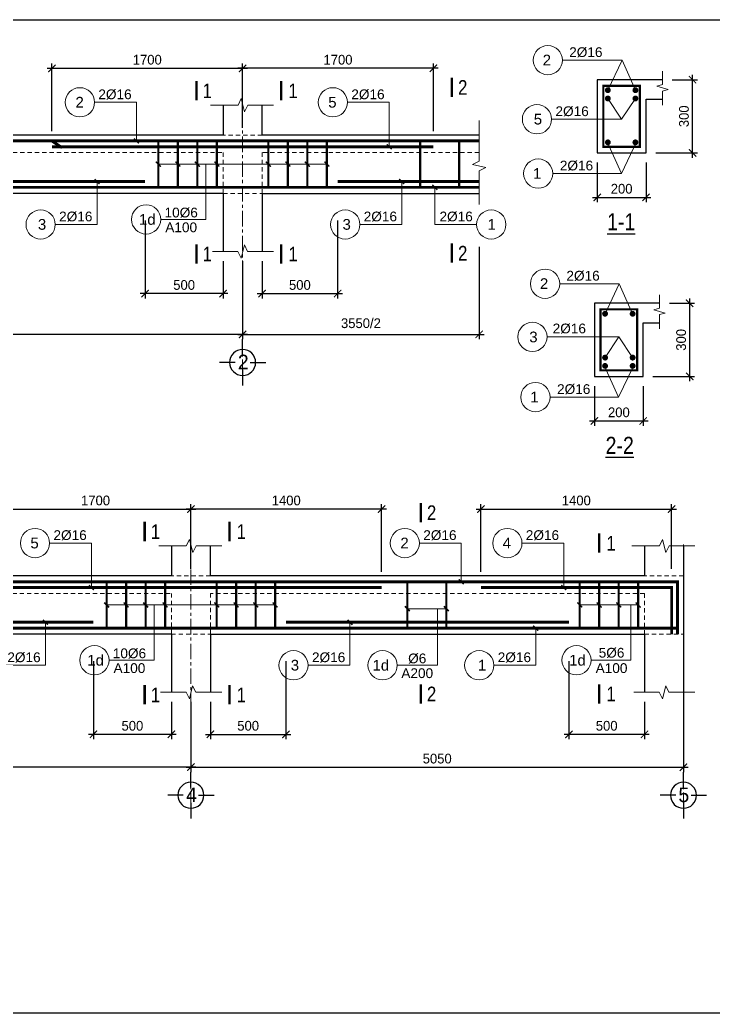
# Model space of a CAD drawing. Header units: millimetres. Extents: x -559287 to -299624, y 2351330 to 2655682.
# Drawn here: x -438366 to -424143, y 2387725 to 2408092 of the extents above; entities that cross this region are included whole.
import ezdxf
from ezdxf.enums import TextEntityAlignment as Align

# ---------------------------------------------------------------- set-up
doc = ezdxf.new("R2010")
doc.units = ezdxf.units.MM
doc.header["$LTSCALE"] = 10
for name, pattern in [('CENTER', [50.8, 31.75, -6.35, 6.35, -6.35]), ('HIDDEN', [0.3, 0.175, -0.125]), ('HIDDENX2', [0.75, 0.5, -0.25])]:
    doc.linetypes.add(name, pattern=pattern)
doc.layers.get('0').update_dxf_attribs({"lineweight": 20})
doc.layers.get('Defpoints').update_dxf_attribs({"lineweight": 20})
for name, color, linetype, lineweight in [('Dim', 251, 'Continuous', 15), ('Net khuat', 76, 'HIDDENX2', 15), ('Net manh', 8, 'Continuous', 13), ('Net thay', 4, 'Continuous', 25), ('Text', 54, 'Continuous', 25), ('Thep dai', 2, 'Continuous', 50), ('Thep doc', 140, 'Continuous', 60), ('Tim', 144, 'CENTER', 9)]:
    doc.layers.add(name, color=color, linetype=linetype, lineweight=lineweight)
doc.layers.add('ththep', color=3, linetype='Continuous')
doc.styles.add('HELVE', font='VHAVAN.TTF', dxfattribs={"height": 800})
doc.styles.add('IN-NHO', font='VHELVEN.TTF', dxfattribs={"height": 200})
doc.styles.add('NGHIA5', font='arial_0.ttf', dxfattribs={"height": 180})
doc.styles.get("Standard").update_dxf_attribs({"font": 'nghia5.shx', "height": 200})
doc.styles.add('STYLE1-S1', font='VHARIALN.TTF')
doc.dimstyles.new('dim20', dxfattribs={"dimscale": 100, "dimtxt": 200, "dimasz": 1.5, "dimexe": 1, "dimexo": 2, "dimgap": 0.75, "dimtad": 1, "dimdec": 0, "dimlfac": 0.2, "dimzin": 0, "dimdsep": 46, "dimtxsty": 'Standard', "dimblk1": 'ARCHTICK', "dimblk2": 'ARCHTICK', "dimsah": 1, "dimcen": 0.09, "dimdle": 1, "dimclrd": 256, "dimclre": 256, "dimclrt": 54, "dimadec": 0, "dimazin": 0, "dimtfac": 1, "dimtdec": 0, "dimtofl": 0, "dimtmove": 2, "dimatfit": 3, "dimfxl": 0, "dimtolj": 1, "dimtzin": 0, "dimarcsym": 0})
doc.dimstyles.new('dim25', dxfattribs={"dimscale": 100, "dimtxt": 200, "dimasz": 1.5, "dimexe": 1, "dimexo": 2, "dimgap": 0.75, "dimtad": 1, "dimdec": 0, "dimlfac": 0.25, "dimzin": 0, "dimdsep": 46, "dimtxsty": 'Standard', "dimblk1": 'ARCHTICK', "dimblk2": 'ARCHTICK', "dimsah": 1, "dimcen": 0.09, "dimdle": 1, "dimclrd": 256, "dimclre": 256, "dimclrt": 54, "dimadec": 0, "dimazin": 0, "dimtfac": 1, "dimtdec": 0, "dimtofl": 0, "dimtmove": 2, "dimatfit": 3, "dimfxl": 0, "dimtolj": 1, "dimtzin": 0, "dimarcsym": 0})

# ---------------------------------------------------------------- blocks, each defined once
blk = doc.blocks.new('truc ngang-helve')
for points in [[(0, -4.8), (0, 0)], [(-2.33, -7.13), (-7.13, -7.13)], [(2.33, -7.13), (7.13, -7.13)], [(0, -9.45), (0, -14.26)]]:
    blk.add_lwpolyline(points)
blk.add_circle((0, -7.13), 4)
at = {"style": 'HELVE'}
blk.add_attdef('A', text='', height=4.5, dxfattribs=at).set_placement((0.03, -7.01), align=Align.MIDDLE_CENTER)
blk = doc.blocks.new('_ARCHTICK')
at = {"color": 0, "linetype": 'ByBlock', "const_width": 0.15}
blk.add_lwpolyline([(-0.5, -0.5), (0.5, 0.5)], dxfattribs=at)
blk = doc.blocks.new('*D523')
at = {"layer": 'Defpoints', "color": 0, "ltscale": 10, "transparency": 16777216}
for p in [(-424752, 2394600), (-434857, 2394305), (-424752, 2392768)]:
    blk.add_point(p, dxfattribs=at)
at = {"layer": 'Dim', "lineweight": -2, "ltscale": 10, "transparency": 16777216}
for p, q in [((-424752, 2394400), (-424752, 2392668)), ((-434857, 2394105), (-434857, 2392668)), ((-434957, 2392768), (-424652, 2392768))]:
    blk.add_line(p, q, dxfattribs=at)
at = {"layer": 'Dim', "lineweight": -2, "ltscale": 10, "transparency": 16777216, "xscale": 150, "yscale": 150, "zscale": 150, "rotation": 180}
blk.add_blockref('_ARCHTICK', (-434857, 2392768), dxfattribs=at)
at = {"layer": 'Dim', "lineweight": -2, "ltscale": 10, "transparency": 16777216, "xscale": 150, "yscale": 150, "zscale": 150}
blk.add_blockref('_ARCHTICK', (-424752, 2392768), dxfattribs=at)
at = {"layer": 'Dim', "color": 54, "ltscale": 10, "transparency": 16777216, "insert": (-429804, 2392943), "char_height": 200, "attachment_point": 5}
blk.add_mtext('\\A1;5050', dxfattribs=at)
blk = doc.blocks.new('*D524')
at = {"layer": 'Defpoints', "color": 0, "ltscale": 3, "transparency": 16777216}
for p in [(-434857, 2398061), (-438770, 2396571), (-434857, 2396637)]:
    blk.add_point(p, dxfattribs=at)
at = {"layer": 'Dim', "lineweight": -2, "ltscale": 3, "transparency": 16777216}
for p, q in [((-438770, 2396771), (-438770, 2398161)), ((-434857, 2396837), (-434857, 2398161)), ((-438870, 2398061), (-434757, 2398061))]:
    blk.add_line(p, q, dxfattribs=at)
at = {"layer": 'Dim', "lineweight": -2, "ltscale": 3, "transparency": 16777216, "xscale": 150, "yscale": 150, "zscale": 150, "rotation": 180}
blk.add_blockref('_ARCHTICK', (-438770, 2398061), dxfattribs=at)
at = {"layer": 'Dim', "lineweight": -2, "ltscale": 3, "transparency": 16777216, "xscale": 150, "yscale": 150, "zscale": 150}
blk.add_blockref('_ARCHTICK', (-434857, 2398061), dxfattribs=at)
at = {"layer": 'Dim', "color": 54, "ltscale": 3, "transparency": 16777216, "insert": (-436813, 2398236), "char_height": 200, "attachment_point": 5}
blk.add_mtext('\\A1;1700', dxfattribs=at)
blk = doc.blocks.new('*D525')
at = {"layer": 'Defpoints', "color": 0, "ltscale": 10, "transparency": 16777216}
for p in [(-434857, 2394305), (-445218, 2394105), (-445218, 2392768)]:
    blk.add_point(p, dxfattribs=at)
at = {"layer": 'Dim', "lineweight": -2, "ltscale": 10, "transparency": 16777216}
for p, q in [((-434857, 2394105), (-434857, 2392668)), ((-445218, 2393905), (-445218, 2392668)), ((-434757, 2392768), (-445318, 2392768))]:
    blk.add_line(p, q, dxfattribs=at)
at = {"layer": 'Dim', "lineweight": -2, "ltscale": 10, "transparency": 16777216, "xscale": 150, "yscale": 150, "zscale": 150, "rotation": 180}
blk.add_blockref('_ARCHTICK', (-445218, 2392768), dxfattribs=at)
at = {"layer": 'Dim', "lineweight": -2, "ltscale": 10, "transparency": 16777216, "xscale": 150, "yscale": 150, "zscale": 150}
blk.add_blockref('_ARCHTICK', (-434857, 2392768), dxfattribs=at)
at = {"layer": 'Dim', "color": 54, "ltscale": 10, "transparency": 16777216, "insert": (-440038, 2392943), "char_height": 200, "attachment_point": 5}
blk.add_mtext('\\A1;5000', dxfattribs=at)
blk = doc.blocks.new('*D528')
at = {"layer": 'Defpoints', "color": 0, "ltscale": 10, "transparency": 16777216}
for p in [(-436857, 2395142), (-435257, 2394305), (-436857, 2393441)]:
    blk.add_point(p, dxfattribs=at)
at = {"layer": 'Dim', "lineweight": -2, "ltscale": 10, "transparency": 16777216}
for p, q in [((-436857, 2394942), (-436857, 2393341)), ((-435257, 2394105), (-435257, 2393341)), ((-435157, 2393441), (-436957, 2393441))]:
    blk.add_line(p, q, dxfattribs=at)
at = {"layer": 'Dim', "lineweight": -2, "ltscale": 10, "transparency": 16777216, "xscale": 150, "yscale": 150, "zscale": 150, "rotation": 180}
blk.add_blockref('_ARCHTICK', (-436857, 2393441), dxfattribs=at)
at = {"layer": 'Dim', "lineweight": -2, "ltscale": 10, "transparency": 16777216, "xscale": 150, "yscale": 150, "zscale": 150}
blk.add_blockref('_ARCHTICK', (-435257, 2393441), dxfattribs=at)
at = {"layer": 'Dim', "color": 54, "ltscale": 10, "transparency": 16777216, "insert": (-436057, 2393616), "char_height": 200, "attachment_point": 5}
blk.add_mtext('\\A1;500', dxfattribs=at)
blk = doc.blocks.new('*D530')
at = {"layer": 'Defpoints', "color": 0, "ltscale": 10, "transparency": 16777216}
for p in [(-427101, 2395142), (-425552, 2394305), (-427101, 2393441)]:
    blk.add_point(p, dxfattribs=at)
at = {"layer": 'Dim', "lineweight": -2, "ltscale": 10, "transparency": 16777216}
for p, q in [((-427101, 2394942), (-427101, 2393341)), ((-425552, 2394105), (-425552, 2393341)), ((-425452, 2393441), (-427201, 2393441))]:
    blk.add_line(p, q, dxfattribs=at)
at = {"layer": 'Dim', "lineweight": -2, "ltscale": 10, "transparency": 16777216, "xscale": 150, "yscale": 150, "zscale": 150, "rotation": 180}
blk.add_blockref('_ARCHTICK', (-427101, 2393441), dxfattribs=at)
at = {"layer": 'Dim', "lineweight": -2, "ltscale": 10, "transparency": 16777216, "xscale": 150, "yscale": 150, "zscale": 150}
blk.add_blockref('_ARCHTICK', (-425552, 2393441), dxfattribs=at)
at = {"layer": 'Dim', "color": 54, "ltscale": 10, "transparency": 16777216, "insert": (-426327, 2393616), "char_height": 200, "attachment_point": 5}
blk.add_mtext('\\A1;500', dxfattribs=at)
blk = doc.blocks.new('*D531')
at = {"layer": 'Defpoints', "color": 0, "ltscale": 3, "transparency": 16777216}
for p in [(-434857, 2398061), (-434857, 2396637), (-430944, 2396571)]:
    blk.add_point(p, dxfattribs=at)
at = {"layer": 'Dim', "lineweight": -2, "ltscale": 3, "transparency": 16777216}
for p, q in [((-434857, 2396837), (-434857, 2398161)), ((-430944, 2396771), (-430944, 2398161)), ((-430844, 2398061), (-434957, 2398061))]:
    blk.add_line(p, q, dxfattribs=at)
at = {"layer": 'Dim', "lineweight": -2, "ltscale": 3, "transparency": 16777216, "xscale": 150, "yscale": 150, "zscale": 150, "rotation": 180}
blk.add_blockref('_ARCHTICK', (-434857, 2398061), dxfattribs=at)
at = {"layer": 'Dim', "lineweight": -2, "ltscale": 3, "transparency": 16777216, "xscale": 150, "yscale": 150, "zscale": 150}
blk.add_blockref('_ARCHTICK', (-430944, 2398061), dxfattribs=at)
at = {"layer": 'Dim', "color": 54, "ltscale": 3, "transparency": 16777216, "insert": (-432901, 2398236), "char_height": 200, "attachment_point": 5}
blk.add_mtext('\\A1;1400', dxfattribs=at)
blk = doc.blocks.new('*D532')
at = {"layer": 'Defpoints', "color": 0, "ltscale": 3, "transparency": 16777216}
for p in [(-424994, 2398061), (-428906, 2396571), (-424994, 2396637)]:
    blk.add_point(p, dxfattribs=at)
at = {"layer": 'Dim', "lineweight": -2, "ltscale": 3, "transparency": 16777216}
for p, q in [((-428906, 2396771), (-428906, 2398161)), ((-424994, 2396837), (-424994, 2398161)), ((-429006, 2398061), (-424894, 2398061))]:
    blk.add_line(p, q, dxfattribs=at)
at = {"layer": 'Dim', "lineweight": -2, "ltscale": 3, "transparency": 16777216, "xscale": 150, "yscale": 150, "zscale": 150, "rotation": 180}
blk.add_blockref('_ARCHTICK', (-428906, 2398061), dxfattribs=at)
at = {"layer": 'Dim', "lineweight": -2, "ltscale": 3, "transparency": 16777216, "xscale": 150, "yscale": 150, "zscale": 150}
blk.add_blockref('_ARCHTICK', (-424994, 2398061), dxfattribs=at)
at = {"layer": 'Dim', "color": 54, "ltscale": 3, "transparency": 16777216, "insert": (-426950, 2398236), "char_height": 200, "attachment_point": 5}
blk.add_mtext('\\A1;1400', dxfattribs=at)
blk = doc.blocks.new('*D533')
at = {"layer": 'Defpoints', "color": 0, "ltscale": 10, "transparency": 16777216}
for p in [(-432907, 2395142), (-434457, 2394305), (-432907, 2393441)]:
    blk.add_point(p, dxfattribs=at)
at = {"layer": 'Dim', "lineweight": -2, "ltscale": 10, "transparency": 16777216}
for p, q in [((-432907, 2394942), (-432907, 2393341)), ((-434457, 2394105), (-434457, 2393341)), ((-434557, 2393441), (-432807, 2393441))]:
    blk.add_line(p, q, dxfattribs=at)
at = {"layer": 'Dim', "lineweight": -2, "ltscale": 10, "transparency": 16777216, "xscale": 150, "yscale": 150, "zscale": 150, "rotation": 180}
blk.add_blockref('_ARCHTICK', (-434457, 2393441), dxfattribs=at)
at = {"layer": 'Dim', "lineweight": -2, "ltscale": 10, "transparency": 16777216, "xscale": 150, "yscale": 150, "zscale": 150}
blk.add_blockref('_ARCHTICK', (-432907, 2393441), dxfattribs=at)
at = {"layer": 'Dim', "color": 54, "ltscale": 10, "transparency": 16777216, "insert": (-433682, 2393616), "char_height": 200, "attachment_point": 5}
blk.add_mtext('\\A1;500', dxfattribs=at)
blk = doc.blocks.new('*D534')
at = {"layer": 'Defpoints', "color": 0, "ltscale": 10, "transparency": 16777216}
for p in [(-428943, 2403639), (-433796, 2403343), (-428943, 2401643)]:
    blk.add_point(p, dxfattribs=at)
at = {"layer": 'Dim', "lineweight": -2, "ltscale": 10, "transparency": 16777216}
for p, q in [((-428943, 2403439), (-428943, 2401543)), ((-433796, 2403143), (-433796, 2401543)), ((-433896, 2401643), (-428843, 2401643))]:
    blk.add_line(p, q, dxfattribs=at)
at = {"layer": 'Dim', "lineweight": -2, "ltscale": 10, "transparency": 16777216, "xscale": 150, "yscale": 150, "zscale": 150, "rotation": 180}
blk.add_blockref('_ARCHTICK', (-433796, 2401643), dxfattribs=at)
at = {"layer": 'Dim', "lineweight": -2, "ltscale": 10, "transparency": 16777216, "xscale": 150, "yscale": 150, "zscale": 150}
blk.add_blockref('_ARCHTICK', (-428943, 2401643), dxfattribs=at)
at = {"layer": 'Dim', "color": 54, "ltscale": 10, "transparency": 16777216, "insert": (-431369, 2401871), "char_height": 200, "attachment_point": 5}
blk.add_mtext('\\A1;3550/2', dxfattribs=at)
blk = doc.blocks.new('*D535')
at = {"layer": 'Defpoints', "color": 0, "ltscale": 3, "transparency": 16777216}
for p in [(-433796, 2407099), (-437708, 2405609), (-433796, 2405675)]:
    blk.add_point(p, dxfattribs=at)
at = {"layer": 'Dim', "lineweight": -2, "ltscale": 3, "transparency": 16777216}
for p, q in [((-437808, 2407099), (-433696, 2407099)), ((-437708, 2405809), (-437708, 2407199)), ((-433796, 2405875), (-433796, 2407199))]:
    blk.add_line(p, q, dxfattribs=at)
at = {"layer": 'Dim', "lineweight": -2, "ltscale": 3, "transparency": 16777216, "xscale": 150, "yscale": 150, "zscale": 150, "rotation": 180}
blk.add_blockref('_ARCHTICK', (-437708, 2407099), dxfattribs=at)
at = {"layer": 'Dim', "lineweight": -2, "ltscale": 3, "transparency": 16777216, "xscale": 150, "yscale": 150, "zscale": 150}
blk.add_blockref('_ARCHTICK', (-433796, 2407099), dxfattribs=at)
at = {"layer": 'Dim', "color": 54, "ltscale": 3, "transparency": 16777216, "insert": (-435752, 2407274), "char_height": 200, "attachment_point": 5}
blk.add_mtext('\\A1;1700', dxfattribs=at)
blk = doc.blocks.new('*D536')
at = {"layer": 'Defpoints', "color": 0, "ltscale": 10, "transparency": 16777216}
for p in [(-444857, 2403343), (-433796, 2403343), (-444857, 2401643)]:
    blk.add_point(p, dxfattribs=at)
at = {"layer": 'Dim', "lineweight": -2, "ltscale": 10, "transparency": 16777216}
for p, q in [((-444857, 2403143), (-444857, 2401543)), ((-433796, 2403143), (-433796, 2401543)), ((-433696, 2401643), (-444957, 2401643))]:
    blk.add_line(p, q, dxfattribs=at)
at = {"layer": 'Dim', "lineweight": -2, "ltscale": 10, "transparency": 16777216, "xscale": 150, "yscale": 150, "zscale": 150, "rotation": 180}
blk.add_blockref('_ARCHTICK', (-444857, 2401643), dxfattribs=at)
at = {"layer": 'Dim', "lineweight": -2, "ltscale": 10, "transparency": 16777216, "xscale": 150, "yscale": 150, "zscale": 150}
blk.add_blockref('_ARCHTICK', (-433796, 2401643), dxfattribs=at)
at = {"layer": 'Dim', "color": 54, "ltscale": 10, "transparency": 16777216, "insert": (-439326, 2401818), "char_height": 200, "attachment_point": 5}
blk.add_mtext('\\A1;5100', dxfattribs=at)
blk = doc.blocks.new('*D540')
at = {"layer": 'Defpoints', "color": 0, "ltscale": 10, "transparency": 16777216}
for p in [(-435795, 2404180), (-434196, 2403343), (-435795, 2402480)]:
    blk.add_point(p, dxfattribs=at)
at = {"layer": 'Dim', "lineweight": -2, "ltscale": 10, "transparency": 16777216}
for p, q in [((-435795, 2403980), (-435795, 2402380)), ((-434196, 2403143), (-434196, 2402380)), ((-434096, 2402480), (-435895, 2402480))]:
    blk.add_line(p, q, dxfattribs=at)
at = {"layer": 'Dim', "lineweight": -2, "ltscale": 10, "transparency": 16777216, "xscale": 150, "yscale": 150, "zscale": 150, "rotation": 180}
blk.add_blockref('_ARCHTICK', (-435795, 2402480), dxfattribs=at)
at = {"layer": 'Dim', "lineweight": -2, "ltscale": 10, "transparency": 16777216, "xscale": 150, "yscale": 150, "zscale": 150}
blk.add_blockref('_ARCHTICK', (-434196, 2402480), dxfattribs=at)
at = {"layer": 'Dim', "color": 54, "ltscale": 10, "transparency": 16777216, "insert": (-434996, 2402655), "char_height": 200, "attachment_point": 5}
blk.add_mtext('\\A1;500', dxfattribs=at)
blk = doc.blocks.new('*D542')
at = {"layer": 'Defpoints', "color": 0, "ltscale": 3, "transparency": 16777216}
for p in [(-433796, 2407099), (-433796, 2405675), (-429883, 2405609)]:
    blk.add_point(p, dxfattribs=at)
at = {"layer": 'Dim', "lineweight": -2, "ltscale": 3, "transparency": 16777216}
for p, q in [((-429783, 2407099), (-433896, 2407099)), ((-433796, 2405875), (-433796, 2407199)), ((-429883, 2405809), (-429883, 2407199))]:
    blk.add_line(p, q, dxfattribs=at)
at = {"layer": 'Dim', "lineweight": -2, "ltscale": 3, "transparency": 16777216, "xscale": 150, "yscale": 150, "zscale": 150, "rotation": 180}
blk.add_blockref('_ARCHTICK', (-433796, 2407099), dxfattribs=at)
at = {"layer": 'Dim', "lineweight": -2, "ltscale": 3, "transparency": 16777216, "xscale": 150, "yscale": 150, "zscale": 150}
blk.add_blockref('_ARCHTICK', (-429883, 2407099), dxfattribs=at)
at = {"layer": 'Dim', "color": 54, "ltscale": 3, "transparency": 16777216, "insert": (-431839, 2407274), "char_height": 200, "attachment_point": 5}
blk.add_mtext('\\A1;1700', dxfattribs=at)
blk = doc.blocks.new('*D543')
at = {"layer": 'Defpoints', "color": 0, "ltscale": 10, "transparency": 16777216}
for p in [(-431846, 2404180), (-433396, 2403343), (-431846, 2402480)]:
    blk.add_point(p, dxfattribs=at)
at = {"layer": 'Dim', "lineweight": -2, "ltscale": 10, "transparency": 16777216}
for p, q in [((-431846, 2403980), (-431846, 2402380)), ((-433396, 2403143), (-433396, 2402380)), ((-433496, 2402480), (-431746, 2402480))]:
    blk.add_line(p, q, dxfattribs=at)
at = {"layer": 'Dim', "lineweight": -2, "ltscale": 10, "transparency": 16777216, "xscale": 150, "yscale": 150, "zscale": 150, "rotation": 180}
blk.add_blockref('_ARCHTICK', (-433396, 2402480), dxfattribs=at)
at = {"layer": 'Dim', "lineweight": -2, "ltscale": 10, "transparency": 16777216, "xscale": 150, "yscale": 150, "zscale": 150}
blk.add_blockref('_ARCHTICK', (-431846, 2402480), dxfattribs=at)
at = {"layer": 'Dim', "color": 54, "ltscale": 10, "transparency": 16777216, "insert": (-432621, 2402655), "char_height": 200, "attachment_point": 5}
blk.add_mtext('\\A1;500', dxfattribs=at)
blk = doc.blocks.new('*D548')
at = {"layer": 'Defpoints', "color": 0, "transparency": 16777216}
for p in [(-426520, 2405365), (-425520, 2405365), (-425520, 2404453)]:
    blk.add_point(p, dxfattribs=at)
at = {"layer": 'Dim', "lineweight": -2, "transparency": 16777216}
for p, q in [((-426520, 2405165), (-426520, 2404353)), ((-425520, 2405165), (-425520, 2404353)), ((-426620, 2404453), (-425420, 2404453))]:
    blk.add_line(p, q, dxfattribs=at)
at = {"layer": 'Dim', "lineweight": -2, "transparency": 16777216, "xscale": 150, "yscale": 150, "zscale": 150, "rotation": 180}
blk.add_blockref('_ARCHTICK', (-426520, 2404453), dxfattribs=at)
at = {"layer": 'Dim', "lineweight": -2, "transparency": 16777216, "xscale": 150, "yscale": 150, "zscale": 150}
blk.add_blockref('_ARCHTICK', (-425520, 2404453), dxfattribs=at)
at = {"layer": 'Dim', "color": 54, "transparency": 16777216, "insert": (-426020, 2404628), "char_height": 200, "attachment_point": 5}
blk.add_mtext('\\A1;200', dxfattribs=at)
blk = doc.blocks.new('*D549')
at = {"layer": 'Defpoints', "color": 0, "transparency": 16777216}
for p in [(-425183, 2406865), (-424566, 2406865), (-425520, 2405365)]:
    blk.add_point(p, dxfattribs=at)
at = {"layer": 'Dim', "lineweight": -2, "transparency": 16777216}
for p, q in [((-424983, 2406865), (-424466, 2406865)), ((-424566, 2405265), (-424566, 2406965)), ((-425320, 2405365), (-424466, 2405365))]:
    blk.add_line(p, q, dxfattribs=at)
at = {"layer": 'Dim', "lineweight": -2, "transparency": 16777216, "xscale": 150, "yscale": 150, "zscale": 150}
for p, rotation in [((-424566, 2406865), 90), ((-424566, 2405365), 270)]:
    blk.add_blockref('_ARCHTICK', p, dxfattribs=dict(at, rotation=rotation))
at = {"layer": 'Dim', "color": 54, "transparency": 16777216, "insert": (-424741, 2406115), "char_height": 200, "attachment_point": 5, "rotation": 90}
blk.add_mtext('\\A1;300', dxfattribs=at)
blk = doc.blocks.new('*D550')
at = {"layer": 'Defpoints', "color": 0, "transparency": 16777216}
for p in [(-426577, 2400781), (-425577, 2400781), (-425577, 2399868)]:
    blk.add_point(p, dxfattribs=at)
at = {"layer": 'Dim', "lineweight": -2, "transparency": 16777216}
for p, q in [((-426577, 2400581), (-426577, 2399768)), ((-425577, 2400581), (-425577, 2399768)), ((-426677, 2399868), (-425477, 2399868))]:
    blk.add_line(p, q, dxfattribs=at)
at = {"layer": 'Dim', "lineweight": -2, "transparency": 16777216, "xscale": 150, "yscale": 150, "zscale": 150, "rotation": 180}
blk.add_blockref('_ARCHTICK', (-426577, 2399868), dxfattribs=at)
at = {"layer": 'Dim', "lineweight": -2, "transparency": 16777216, "xscale": 150, "yscale": 150, "zscale": 150}
blk.add_blockref('_ARCHTICK', (-425577, 2399868), dxfattribs=at)
at = {"layer": 'Dim', "color": 54, "transparency": 16777216, "insert": (-426077, 2400043), "char_height": 200, "attachment_point": 5}
blk.add_mtext('\\A1;200', dxfattribs=at)
blk = doc.blocks.new('*D551')
at = {"layer": 'Defpoints', "color": 0, "transparency": 16777216}
for p in [(-425240, 2402281), (-424624, 2402281), (-425577, 2400781)]:
    blk.add_point(p, dxfattribs=at)
at = {"layer": 'Dim', "lineweight": -2, "transparency": 16777216}
for p, q in [((-424624, 2400681), (-424624, 2402381)), ((-425040, 2402281), (-424524, 2402281)), ((-425377, 2400781), (-424524, 2400781))]:
    blk.add_line(p, q, dxfattribs=at)
at = {"layer": 'Dim', "lineweight": -2, "transparency": 16777216, "xscale": 150, "yscale": 150, "zscale": 150}
for p, rotation in [((-424624, 2402281), 90), ((-424624, 2400781), 270)]:
    blk.add_blockref('_ARCHTICK', p, dxfattribs=dict(at, rotation=rotation))
at = {"layer": 'Dim', "color": 54, "transparency": 16777216, "insert": (-424799, 2401531), "char_height": 200, "attachment_point": 5, "rotation": 90}
blk.add_mtext('\\A1;300', dxfattribs=at)

msp = doc.modelspace()

# ---------------------------------------------------------------- linework, layer by layer
at = {"layer": 'Net khuat', "linetype": 'HIDDEN', "ltscale": 50}
for p, q in [((-433395.7, 2405731.3), (-434195.7, 2405731.3)), ((-444057, 2405371.3), (-434195.7, 2405371.3)), ((-434195.7, 2405371.3), (-434195.7, 2404531.3)), ((-428943, 2405371.3), (-433395.7, 2405371.3)), ((-433395.7, 2405371.3), (-433395.7, 2404531.3)), ((-434195.7, 2404531.3), (-433395.7, 2404531.3)), ((-434457.1, 2396692.6), (-435257.1, 2396692.6)), ((-424751.7, 2396692.6), (-425551.7, 2396692.6)), ((-444818.5, 2396332.6), (-435257.1, 2396332.6)), ((-435257.1, 2396332.6), (-435257.1, 2395492.6)), ((-425551.7, 2396332.6), (-434457.1, 2396332.6)), ((-434457.1, 2396332.6), (-434457.1, 2395492.6)), ((-425551.7, 2395492.6), (-425551.7, 2396332.6)), ((-435257.1, 2395492.6), (-434457.1, 2395492.6)), ((-425551.7, 2395492.6), (-424751.7, 2395492.6))]:
    msp.add_line(p, q, dxfattribs=at)
at = {"layer": 'Net manh'}
for p, q in [((-435524.3, 2405134), (-432067, 2405134)), ((-436585.8, 2396095.2), (-433128.5, 2396095.2)), ((-426880.4, 2396095.2), (-425680.4, 2396095.2))]:
    msp.add_line(p, q, dxfattribs=at)
for points in [[(-425737.5, 2406650), (-426010.6, 2407266), (-427234.4, 2407266)], [(-426302.8, 2406650), (-426010.6, 2407266), (-427234.4, 2407266)], [(-434455.6, 2406343.1), (-433890.4, 2406343.1), (-433823.2, 2406477.2), (-433757.6, 2406209), (-433690.4, 2406343.1), (-433163, 2406343.1)], [(-426302.8, 2406480), (-426020.2, 2406054.3), (-427456.7, 2406054.3)], [(-425737.5, 2406480), (-426020.2, 2406054.3), (-427456.7, 2406054.3)], [(-435976.2, 2405609.4), (-435976.2, 2406401.4), (-436834, 2406401.4)], [(-430786.9, 2405489.4), (-430786.9, 2406401.4), (-431644.7, 2406401.4)], [(-428943, 2406027.3), (-428943, 2405196.5), (-429077.1, 2405129.2), (-428808.9, 2405063.7), (-428943, 2404996.5), (-428943, 2404304.2)], [(-426320.3, 2405590.4), (-426025.3, 2404941), (-427432.3, 2404941)], [(-425714.4, 2405589.7), (-426025.3, 2404941), (-427432.3, 2404941)], [(-434550, 2405134), (-434550, 2404000.1), (-435475.3, 2404000.1)], [(-436781.8, 2404778.2), (-436781.8, 2403896.3), (-437639.5, 2403896.3)], [(-430532.4, 2404778.2), (-430532.4, 2403896.3), (-431390.1, 2403896.3)], [(-429852.8, 2404658.5), (-429852.8, 2403896.3), (-428995, 2403896.3)], [(-434416.6, 2403343.2), (-433892.5, 2403343.2), (-433825.3, 2403209.1), (-433759.7, 2403477.3), (-433692.5, 2403343.2), (-433163, 2403343.2)], [(-425794.5, 2402065.7), (-426067.7, 2402681.6), (-427291.5, 2402681.6)], [(-426359.9, 2402065.7), (-426067.7, 2402681.6), (-427291.5, 2402681.6)], [(-426359.9, 2401166.4), (-426077.2, 2401592.1), (-427549.4, 2401592.1)], [(-425794.5, 2401166.4), (-426077.2, 2401592.1), (-427549.4, 2401592.1)], [(-426377.4, 2401006), (-426082.3, 2400356.6), (-427489.4, 2400356.6)], [(-425771.5, 2401005.4), (-426082.3, 2400356.6), (-427489.4, 2400356.6)], [(-436897.4, 2396450.7), (-436897.4, 2397362.7), (-437755.2, 2397362.7)], [(-435517.1, 2397304.4), (-434951.9, 2397304.4), (-434884.7, 2397438.5), (-434819.1, 2397170.3), (-434751.9, 2397304.4), (-434224.5, 2397304.4)], [(-429310.7, 2396570.7), (-429310.7, 2397362.7), (-430168.4, 2397362.7)], [(-427207.3, 2396450.7), (-427207.3, 2397362.7), (-428065, 2397362.7)], [(-425811.7, 2397304.4), (-425246.5, 2397304.4), (-425179.3, 2397438.5), (-425113.7, 2397170.3), (-425046.5, 2397304.4), (-424519.1, 2397304.4)], [(-435611.5, 2396095.2), (-435611.5, 2394961.4), (-436536.8, 2394961.4)], [(-425831.7, 2396095.2), (-425831.7, 2394961.4), (-426646.5, 2394961.4)], [(-429797.1, 2396018), (-429797.1, 2394857.6), (-430625, 2394857.6)], [(-430415.7, 2396018), (-429615.7, 2396018)], [(-437843.2, 2395739.5), (-437843.2, 2394857.6), (-438701, 2394857.6)], [(-431593.9, 2395739.5), (-431593.9, 2394857.6), (-432451.6, 2394857.6)], [(-427783.2, 2395619.5), (-427783.2, 2394857.6), (-428640.9, 2394857.6)], [(-435478, 2394304.5), (-434954, 2394304.5), (-434886.7, 2394170.4), (-434821.2, 2394438.6), (-434754, 2394304.5), (-434224.5, 2394304.5)], [(-425772.6, 2394304.5), (-425248.6, 2394304.5), (-425181.3, 2394170.4), (-425115.8, 2394438.6), (-425048.6, 2394304.5), (-424519.1, 2394304.5)]]:
    msp.add_lwpolyline(points, dxfattribs=at)
at = {"layer": 'Net manh', "ltscale": 3}
for points in [[(-425183.4, 2406344.5), (-425183.4, 2406632.6), (-425067.5, 2406663.6), (-425299.3, 2406733.5), (-425183.4, 2406764.6), (-425183.4, 2407038.5)], [(-425240.5, 2401760.1), (-425240.5, 2402048.2), (-425124.5, 2402079.3), (-425356.4, 2402149.1), (-425240.5, 2402180.2), (-425240.5, 2402454.1)]]:
    msp.add_lwpolyline(points, dxfattribs=at)
at = {"layer": 'Net manh', "const_width": 30}
for points in [[(-435926.2, 2405559.4), (-436026.2, 2405659.4)], [(-430736.9, 2405439.4), (-430836.9, 2405539.4)], [(-435474.3, 2405084), (-435574.3, 2405184)], [(-435074.3, 2405084), (-435174.3, 2405184)], [(-434674.3, 2405084), (-434774.3, 2405184)], [(-434274.3, 2405084), (-434374.3, 2405184)], [(-433217, 2405084), (-433317, 2405184)], [(-432817, 2405084), (-432917, 2405184)], [(-432417, 2405084), (-432517, 2405184)], [(-432017, 2405084), (-432117, 2405184)], [(-436731.8, 2404728.2), (-436831.8, 2404828.2)], [(-430482.4, 2404728.2), (-430582.4, 2404828.2)], [(-429802.5, 2404608.2), (-429902.5, 2404708.2)], [(-436847.4, 2396400.7), (-436947.4, 2396500.7)], [(-429260.7, 2396520.7), (-429360.7, 2396620.7)], [(-427157.3, 2396400.7), (-427257.3, 2396500.7)], [(-436535.8, 2396045.2), (-436635.8, 2396145.2)], [(-436135.8, 2396045.2), (-436235.8, 2396145.2)], [(-435735.8, 2396045.2), (-435835.8, 2396145.2)], [(-435335.8, 2396045.2), (-435435.8, 2396145.2)], [(-434278.5, 2396045.2), (-434378.5, 2396145.2)], [(-433878.5, 2396045.2), (-433978.5, 2396145.2)], [(-433478.5, 2396045.2), (-433578.5, 2396145.2)], [(-433078.5, 2396045.2), (-433178.5, 2396145.2)], [(-430365.7, 2395968), (-430465.7, 2396068)], [(-429565.7, 2395968), (-429665.7, 2396068)], [(-426830.4, 2396045.2), (-426930.4, 2396145.2)], [(-426430.4, 2396045.2), (-426530.4, 2396145.2)], [(-426030.4, 2396045.2), (-426130.4, 2396145.2)], [(-425630.4, 2396045.2), (-425730.4, 2396145.2)], [(-437793.2, 2395689.5), (-437893.2, 2395789.5)], [(-431543.9, 2395689.5), (-431643.9, 2395789.5)], [(-427733.2, 2395569.5), (-427833.2, 2395669.5)]]:
    msp.add_lwpolyline(points, dxfattribs=at)
at = {"layer": 'Net manh'}
for centre in [(-427534.4, 2407266), (-437134, 2406401.4), (-431944.7, 2406401.4), (-427756.7, 2406054.3), (-427732.3, 2404941), (-437939.5, 2403896.3), (-435775.3, 2404000.1), (-431690.1, 2403896.3), (-428695, 2403896.3), (-427591.5, 2402681.6), (-427849.4, 2401592.1), (-427789.4, 2400356.6), (-438055.2, 2397362.7), (-430468.4, 2397362.7), (-428365, 2397362.7), (-436836.8, 2394961.4), (-426946.5, 2394961.4), (-432751.6, 2394857.6), (-430925, 2394857.6), (-428940.9, 2394857.6)]:
    msp.add_circle(centre, 300, dxfattribs=at)
at = {"layer": 'Net thay'}
for p, q in [((-434195.7, 2406343.1), (-434195.7, 2405731.3)), ((-433395.7, 2405731.3), (-433395.7, 2406343.1)), ((-434195.7, 2404531.3), (-434195.7, 2403343.2)), ((-434195.7, 2404531.3), (-434195.7, 2403343.2)), ((-433395.7, 2404531.3), (-433395.7, 2403343.2)), ((-435257.1, 2397304.4), (-435257.1, 2396692.6)), ((-434457.1, 2396692.6), (-434457.1, 2397304.4)), ((-425551.7, 2397304.4), (-425551.7, 2396692.6)), ((-424751.7, 2397304.4), (-424751.7, 2394304.5)), ((-435257.1, 2395492.6), (-435257.1, 2394304.5)), ((-435257.1, 2395492.6), (-435257.1, 2394304.5)), ((-434457.1, 2395492.6), (-434457.1, 2394304.5)), ((-425551.7, 2395492.6), (-425551.7, 2394304.5)), ((-425551.7, 2395492.6), (-425551.7, 2394304.5))]:
    msp.add_line(p, q, dxfattribs=at)
at = {"layer": 'Net thay', "ltscale": 10}
for p, q in [((-434195.7, 2405731.3), (-444056.9, 2405731.3)), ((-428943, 2405731.3), (-433395.7, 2405731.3)), ((-434195.7, 2404531.3), (-444056.9, 2404531.3)), ((-433395.7, 2404531.3), (-428943, 2404531.3)), ((-435257.1, 2396692.6), (-444818.4, 2396692.6)), ((-425551.7, 2396692.6), (-434457.1, 2396692.6)), ((-435257.1, 2395492.6), (-444818.4, 2395492.6)), ((-434457.1, 2395492.6), (-425551.7, 2395492.6))]:
    msp.add_line(p, q, dxfattribs=at)
for points in [[(-425183.4, 2406865.4), (-426520.2, 2406865.4), (-426520.2, 2405365.4), (-425520.2, 2405365.4), (-425520.2, 2406465.4), (-425183.4, 2406465.4)], [(-425240.5, 2402281), (-426577.2, 2402281), (-426577.2, 2400781), (-425577.2, 2400781), (-425577.2, 2401881), (-425240.5, 2401881)]]:
    msp.add_lwpolyline(points, dxfattribs=at)
at = {"layer": 'Text', "const_width": 50}
for points in [[(-434744.2, 2406838.4), (-434744.2, 2406441.1)], [(-433002.8, 2406838.4), (-433002.8, 2406441.1)], [(-429503.2, 2406907.3), (-429503.2, 2406510)], [(-434744.2, 2403490.4), (-434744.2, 2403093.1)], [(-433002.8, 2403490.4), (-433002.8, 2403093.1)], [(-429503.2, 2403509), (-429503.2, 2403111.7)], [(-430141.9, 2398187.2), (-430141.9, 2397789.9)], [(-435805.7, 2397799.6), (-435805.7, 2397402.4)], [(-434064.3, 2397799.6), (-434064.3, 2397402.4)], [(-426480.1, 2397560.8), (-426480.1, 2397163.5)], [(-435805.7, 2394451.7), (-435805.7, 2394054.4)], [(-434064.3, 2394451.7), (-434064.3, 2394054.4)], [(-430141.9, 2394470.2), (-430141.9, 2394073)], [(-426480.1, 2394470.2), (-426480.1, 2394073)]]:
    msp.add_lwpolyline(points, dxfattribs=at)
at = {"layer": 'Thep dai', "const_width": 45}
for points in [[(-426395.2, 2405490.4), (-425645.2, 2405490.4), (-425645.2, 2406740.4), (-426395.2, 2406740.4), (-426395.2, 2405490.4)], [(-435524.3, 2404658.5), (-435524.3, 2405609.4)], [(-435124.3, 2404658.5), (-435124.3, 2405609.4)], [(-434724.3, 2404658.5), (-434724.3, 2405609.4)], [(-434324.3, 2404658.5), (-434324.3, 2405609.4)], [(-433267, 2404658.5), (-433267, 2405609.4)], [(-432867, 2404658.5), (-432867, 2405609.4)], [(-432467, 2404658.5), (-432467, 2405609.4)], [(-432067, 2404658.5), (-432067, 2405609.4)], [(-430154.3, 2404658.5), (-430154.3, 2405609.4)], [(-429354.3, 2404658.5), (-429354.3, 2405609.4)], [(-426452.2, 2400906), (-425702.2, 2400906), (-425702.2, 2402156), (-426452.2, 2402156), (-426452.2, 2400906)], [(-436585.8, 2395619.8), (-436585.8, 2396570.7)], [(-436185.8, 2395619.8), (-436185.8, 2396570.7)], [(-435785.8, 2395619.8), (-435785.8, 2396570.7)], [(-435385.8, 2395619.8), (-435385.8, 2396570.7)], [(-434328.5, 2395619.8), (-434328.5, 2396570.7)], [(-433928.5, 2395619.8), (-433928.5, 2396570.7)], [(-433528.5, 2395619.8), (-433528.5, 2396570.7)], [(-433128.5, 2395619.8), (-433128.5, 2396570.7)], [(-430415.7, 2395619.8), (-430415.7, 2396570.7)], [(-429615.7, 2395619.8), (-429615.7, 2396570.7)], [(-426880.4, 2395619.8), (-426880.4, 2396570.7)], [(-426480.4, 2395619.8), (-426480.4, 2396570.7)], [(-426080.4, 2395619.8), (-426080.4, 2396570.7)], [(-425680.4, 2395619.8), (-425680.4, 2396570.7)]]:
    msp.add_lwpolyline(points, dxfattribs=at)
at = {"layer": 'Thep doc', "const_width": 60}
for points in [[(-426332.8, 2406650, 1), (-426272.8, 2406650, 1)], [(-425707.5, 2406650, -1), (-425767.5, 2406650, -1)], [(-426332.8, 2406480, 1), (-426272.8, 2406480, 1)], [(-425707.5, 2406480, -1), (-425767.5, 2406480, -1)], [(-426332.8, 2405580.8, -1), (-426272.8, 2405580.8, -1)], [(-425707.5, 2405580.8, 1), (-425767.5, 2405580.8, 1)], [(-426389.9, 2402065.7, 1), (-426329.9, 2402065.7, 1)], [(-425764.5, 2402065.7, -1), (-425824.5, 2402065.7, -1)], [(-426389.9, 2401166.4, -1), (-426329.9, 2401166.4, -1)], [(-425764.5, 2401166.4, 1), (-425824.5, 2401166.4, 1)], [(-426389.9, 2400996.4, -1), (-426329.9, 2400996.4, -1)], [(-425764.5, 2400996.4, 1), (-425824.5, 2400996.4, 1)]]:
    msp.add_lwpolyline(points, format="xyb", close=True, dxfattribs=at)
at = {"layer": 'Thep doc', "ltscale": 10, "const_width": 60}
for points in [[(-428943, 2405609.4), (-449374, 2405609.4), (-449374, 2404531.3)], [(-437502.3, 2405471.6), (-437708.3, 2405609.4)], [(-429883, 2405489.4), (-437708.3, 2405489.4)], [(-435795.4, 2404778.5), (-442457.1, 2404778.5)], [(-428943, 2404778.5), (-431845.9, 2404778.5)], [(-428943, 2404658.5), (-449374, 2404658.5)], [(-424873.6, 2395492.6), (-424873.6, 2396570.7), (-450633, 2396570.7)], [(-430944.5, 2396450.7), (-438769.8, 2396450.7)], [(-424993.6, 2395492.6), (-424993.6, 2396450.7), (-428906.2, 2396450.7)], [(-424873.6, 2395619.8), (-450633, 2395619.8)], [(-436856.9, 2395739.8), (-443218.6, 2395739.8)], [(-427101.5, 2395739.8), (-432907.4, 2395739.8)]]:
    msp.add_lwpolyline(points, dxfattribs=at)
at = {"layer": 'ththep'}
msp.add_lwpolyline([(-452324, 2408092.2), (-423898.3, 2408092.2), (-423898.3, 2387724.7), (-452324, 2387724.7)], close=True, dxfattribs=at)
at = {"layer": 'Tim'}
for p, q in [((-433795.7, 2400809.5), (-433795.7, 2406385.6)), ((-434857.1, 2391934.3), (-434857.1, 2397346.9)), ((-424751.7, 2391934.3), (-424751.7, 2397346.9))]:
    msp.add_line(p, q, dxfattribs=at)

# ---------------------------------------------------------------- block references
at = {"layer": 'Net thay'}
ref = msp.add_blockref('truc ngang-helve', (-433795.7, 2401543.4), dxfattribs=dict(at, xscale=-66.66666666662786, yscale=66.66666666604578, zscale=66.66666666666667))
ref.add_attrib('A', '2', dxfattribs={"layer": 'Text', "height": 300, "style": 'HELVE'}).set_placement((-433782.2, 2401076.3), align=Align.MIDDLE_CENTER)
ref = msp.add_blockref('truc ngang-helve', (-434857.1, 2392668.1), dxfattribs=dict(at, xscale=-66.66666666662786, yscale=66.66666666604578, zscale=66.66666666666667))
ref.add_attrib('A', '4', dxfattribs={"layer": 'Text', "height": 300, "style": 'HELVE'}).set_placement((-434843.7, 2392201), align=Align.MIDDLE_CENTER)
ref = msp.add_blockref('truc ngang-helve', (-424751.7, 2392668.1), dxfattribs=dict(at, xscale=-66.66666666662786, yscale=66.66666666604578, zscale=66.66666666666667))
ref.add_attrib('A', '5', dxfattribs={"layer": 'Text', "height": 300, "style": 'HELVE'}).set_placement((-424744.2, 2392201), align=Align.MIDDLE_CENTER)

# ---------------------------------------------------------------- texts
at = {"layer": 'Text', "ltscale": 3, "style": 'NGHIA5'}
for s, p in [('2%%C16', (-426754.5, 2407330.2)), ('2%%C16', (-436413.8, 2406465.7)), ('2%%C16', (-431224.5, 2406465.7)), ('2%%C16', (-427036.5, 2406118.6)), ('2%%C16', (-426946.5, 2405005.2)), ('10%%C6', (-435056.1, 2404041.4)), ('2%%C16', (-437219.3, 2403960.5)), ('2%%C16', (-430970, 2403960.5)), ('2%%C16', (-429415.2, 2403960.5)), ('A100', (-435056.1, 2403738.3)), ('2%%C16', (-426811.5, 2402745.9)), ('2%%C16', (-427093.6, 2401664.1)), ('2%%C16', (-427003.5, 2400420.8)), ('2%%C16', (-437335, 2397426.9)), ('2%%C16', (-429748.2, 2397426.9)), ('2%%C16', (-427644.8, 2397426.9)), ('5%%C6', (-426227.2, 2395014.6)), ('2%%C16', (-438280.8, 2394921.8)), ('10%%C6', (-436117.6, 2395002.7)), ('2%%C16', (-432031.4, 2394921.8)), ('%%C6', (-430213.5, 2394898.8)), ('2%%C16', (-428220.7, 2394921.8)), ('A100', (-436117.6, 2394699.6)), ('A100', (-426227.2, 2394699.6)), ('A200', (-430213.5, 2394595.8))]:
    msp.add_text(s, height=200, dxfattribs=at).set_placement(p, align=Align.CENTER)
at = {"layer": 'Text'}
for s, height, style, p in [('2', 220, 'IN-NHO', (-427554.3, 2407268)), ('2', 300, 'STYLE1-S1', (-429280.4, 2406706.2)), ('1', 300, 'STYLE1-S1', (-434522.2, 2406637.2)), ('1', 300, 'STYLE1-S1', (-432761.2, 2406637.2)), ('2', 220, 'IN-NHO', (-437139.3, 2406403.4)), ('5', 220, 'IN-NHO', (-431953.7, 2406403.4)), ('5', 220, 'IN-NHO', (-427736.8, 2406056.4)), ('1', 220, 'IN-NHO', (-427752.2, 2404943)), ('3', 220, 'IN-NHO', (-437910.4, 2403898.3)), ('1d', 220, 'IN-NHO', (-435750.8, 2404000.1)), ('3', 220, 'IN-NHO', (-431661, 2403898.3)), ('1', 220, 'IN-NHO', (-428686.1, 2403898.3)), ('%%U1-1', 350, 'STYLE1-S1', (-426030.4, 2403951.4)), ('1', 300, 'STYLE1-S1', (-434522.2, 2403289.3)), ('1', 300, 'STYLE1-S1', (-432761.2, 2403289.3)), ('2', 300, 'STYLE1-S1', (-429280.4, 2403307.8)), ('2', 220, 'IN-NHO', (-427611.4, 2402683.6)), ('3', 220, 'IN-NHO', (-427829.5, 2401590.1)), ('1', 220, 'IN-NHO', (-427809.3, 2400358.6)), ('%%U2-2', 350, 'STYLE1-S1', (-426059.5, 2399367.1)), ('2', 300, 'STYLE1-S1', (-429919.2, 2397986.1)), ('1', 300, 'STYLE1-S1', (-435583.7, 2397598.5)), ('1', 300, 'STYLE1-S1', (-433822.7, 2397598.5)), ('5', 220, 'IN-NHO', (-438064.2, 2397364.7)), ('2', 220, 'IN-NHO', (-430473.8, 2397364.7)), ('4', 220, 'IN-NHO', (-428375.3, 2397364.7)), ('1', 300, 'STYLE1-S1', (-426238.5, 2397359.7)), ('1d', 220, 'IN-NHO', (-436812.3, 2394961.4)), ('1d', 220, 'IN-NHO', (-426926.7, 2394961.4)), ('3', 220, 'IN-NHO', (-432722.5, 2394859.6)), ('1d', 220, 'IN-NHO', (-430960.5, 2394857.6)), ('1', 220, 'IN-NHO', (-428883, 2394859.6)), ('2', 300, 'STYLE1-S1', (-429919.2, 2394269.1)), ('1', 300, 'STYLE1-S1', (-426238.5, 2394269.1)), ('1', 300, 'STYLE1-S1', (-435583.7, 2394250.6)), ('1', 300, 'STYLE1-S1', (-433822.7, 2394250.6))]:
    msp.add_text(s, height=height, dxfattribs=dict(at, style=style)).set_placement(p, align=Align.MIDDLE_CENTER)

# ---------------------------------------------------------------- dimensions: what is measured, and where the dimension line sits
at = {"layer": 'Dim', "ltscale": 3}
for base, p1, p2, text, picture, middle in [((-433795.7, 2407099.5), (-437708.3, 2405609.4), (-433795.7, 2405675.3), '1700', '*D535', (-435752, 2407274.5)), ((-434857.1, 2398060.7), (-438769.8, 2396570.7), (-434857.1, 2396636.6), '1700', '*D524', (-436813.4, 2398235.7)), ((-424993.6, 2398060.7), (-428906.2, 2396570.7), (-424993.6, 2396636.6), '1400', '*D532', (-426949.9, 2398235.7))]:
    dim = msp.add_linear_dim(base=base, p1=p1, p2=p2, text=text, dimstyle='dim25', dxfattribs=at)
    dim.commit()
    dim.dimension.update_dxf_attribs({"geometry": picture, "text_midpoint": middle})
for base, p1, p2, text, picture, middle in [((-433795.7, 2407099.5), (-429883, 2405609.4), (-433795.7, 2405675.3), '1700', '*D542', (-431839.3, 2407274.5)), ((-434857.1, 2398060.7), (-430944.5, 2396570.7), (-434857.1, 2396636.6), '1400', '*D531', (-432900.8, 2398235.7))]:
    dim = msp.add_linear_dim(base=base, p1=p1, p2=p2, angle=180, text=text, dimstyle='dim25', dxfattribs=at)
    dim.commit()
    dim.dimension.update_dxf_attribs({"geometry": picture, "text_midpoint": middle})
at = {"layer": 'Dim'}
for base, p1, p2, picture, middle in [((-424566.5, 2406865.4), (-425520.2, 2405365.4), (-425183.4, 2406865.4), '*D549', (-424741.5, 2406115.4)), ((-424623.5, 2402281), (-425577.2, 2400781), (-425240.5, 2402281), '*D551', (-424798.5, 2401531))]:
    dim = msp.add_linear_dim(base=base, p1=p1, p2=p2, angle=90, dimstyle='dim20', dxfattribs=at)
    dim.commit()
    dim.dimension.update_dxf_attribs({"geometry": picture, "text_midpoint": middle})
for base, p1, p2, picture, middle in [((-425520.2, 2404452.5), (-426520.2, 2405365.4), (-425520.2, 2405365.4), '*D548', (-426020.2, 2404627.5)), ((-425577.2, 2399868.1), (-426577.2, 2400781), (-425577.2, 2400781), '*D550', (-426077.2, 2400043.1))]:
    dim = msp.add_linear_dim(base=base, p1=p1, p2=p2, dimstyle='dim20', dxfattribs=at)
    dim.commit()
    dim.dimension.update_dxf_attribs({"geometry": picture, "text_midpoint": middle})
at = {"layer": 'Dim', "ltscale": 10}
for base, p1, p2, text, picture, middle in [((-435795.4, 2402480), (-434195.7, 2403343.2), (-435795.4, 2404180.2), '500', '*D540', (-434995.5, 2402655)), ((-428943, 2401643.4), (-433795.7, 2403343.2), (-428943, 2403639.1), '3550/2', '*D534', (-431369.3, 2401870.8)), ((-436856.9, 2393441.3), (-435257.1, 2394304.5), (-436856.9, 2395141.5), '500', '*D528', (-436057, 2393616.3)), ((-427101.5, 2393441.3), (-425551.7, 2394304.5), (-427101.5, 2395141.5), '500', '*D530', (-426326.6, 2393616.3)), ((-424751.7, 2392768.1), (-434857.1, 2394304.5), (-424751.7, 2394600.4), '5050', '*D523', (-429804.4, 2392943.1))]:
    dim = msp.add_linear_dim(base=base, p1=p1, p2=p2, angle=180, text=text, dimstyle='dim25', dxfattribs=at)
    dim.commit()
    dim.dimension.update_dxf_attribs({"geometry": picture, "text_midpoint": middle})
for base, p1, p2, text, picture, middle in [((-431845.9, 2402480), (-433395.7, 2403343.2), (-431845.9, 2404180.2), '500', '*D543', (-432620.8, 2402655)), ((-444856.9, 2401643.4), (-433795.7, 2403343.2), (-444856.9, 2403343.2), '5100', '*D536', (-439326.3, 2401818.4)), ((-432907.4, 2393441.3), (-434457.1, 2394304.5), (-432907.4, 2395141.5), '500', '*D533', (-433682.3, 2393616.3)), ((-445218.4, 2392768.1), (-434857.1, 2394304.5), (-445218.4, 2394104.5), '5000', '*D525', (-440037.7, 2392943.1))]:
    dim = msp.add_linear_dim(base=base, p1=p1, p2=p2, text=text, dimstyle='dim25', dxfattribs=at)
    dim.commit()
    dim.dimension.update_dxf_attribs({"geometry": picture, "text_midpoint": middle})

doc.saveas('drawing.dxf')
